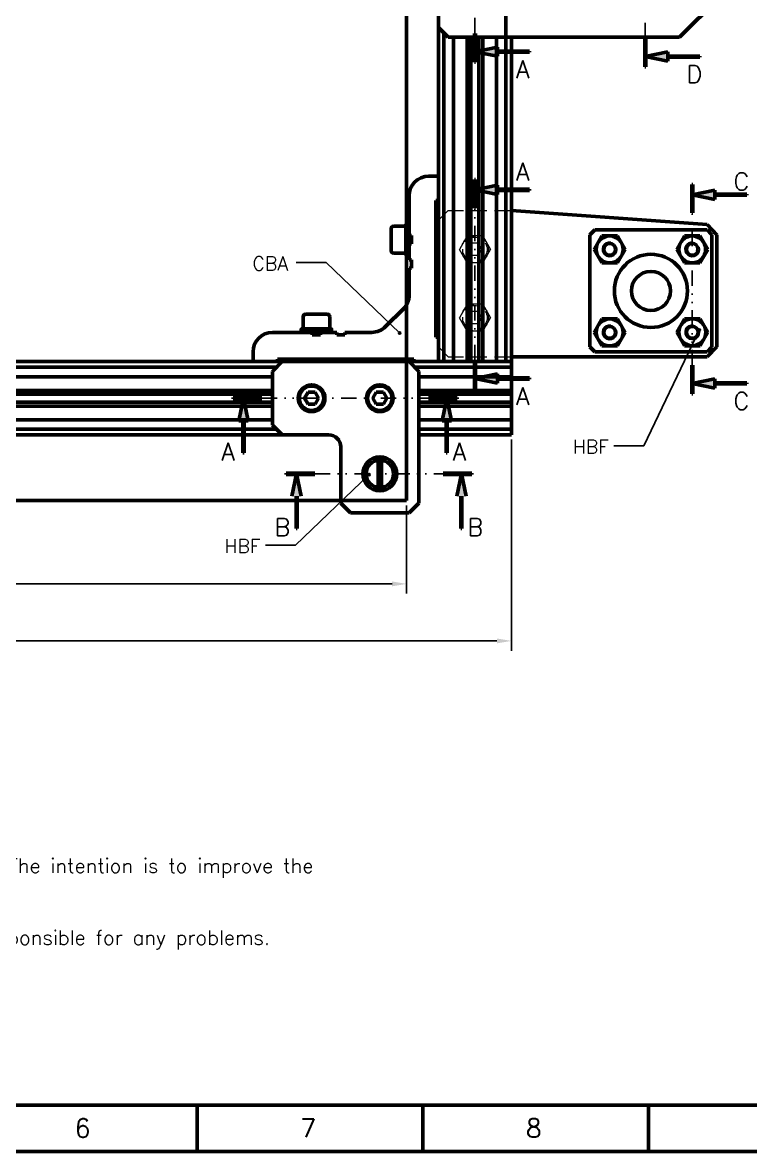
# Model space of a CAD drawing. Extents: x 20728 to 21422, y -7306 to -6812.
# Drawn here: x 20969.8 to 21119, y -7306 to -7074.6 of the extents above; entities that cross this region are included whole.
import ezdxf

# ---------------------------------------------------------------- set-up
doc = ezdxf.new("R2010")
doc.units = 0
doc.header["$PDMODE"] = 34
doc.linetypes.add('DASHED', pattern=[19.05, 12.7, -6.35])
doc.linetypes.add('DIVIDE', pattern=[31.75, 12.7, -6.35, 0, -6.35, 0, -6.35])
doc.layers.get('0').update_dxf_attribs({"lineweight": 0})
for name, color, linetype in [('Corte', 130, 'DIVIDE'), ('Cotas', 90, 'Continuous'), ('Hachura', 9, 'Continuous')]:
    doc.layers.add(name, color=color, linetype=linetype)
for name, color, linetype, lineweight in [('Fixação e Transmissão', 5, 'Continuous', 50), ('Guias', 30, 'Continuous', 50), ('Linha tracejada', 254, 'DASHED', 15), ('Perfis e Cantoneiras', 2, 'Continuous', 50), ('Peças Usinadas', 120, 'Continuous', 50)]:
    doc.layers.add(name, color=color, linetype=linetype, lineweight=lineweight)
doc.styles.get("Standard").update_dxf_attribs({"font": 'romans.shx'})
doc.dimstyles.get("Standard").update_dxf_attribs({"dimtxt": 3, "dimasz": 3, "dimexe": 2, "dimexo": 1, "dimgap": 1, "dimtad": 0, "dimtoh": 1, "dimcen": 0.09, "dimadec": 0, "dimazin": 0, "dimtfac": 1, "dimtdec": 4, "dimtofl": 0, "dimtmove": 0, "dimatfit": 3, "dimfxl": 1, "dimtolj": 1, "dimtzin": 0, "dimarcsym": 0})

# ---------------------------------------------------------------- blocks, each defined once
blk = doc.blocks.new('*D_1h')
at = {"color": 0, "linetype": 'ByBlock', "lineweight": -2}
for p, q in [((20828.53, -7173.61), (20828.53, -7191.68)), ((21048.53, -7173.61), (21048.53, -7191.68)), ((20831.53, -7189.68), (20933.46, -7189.68)), ((21045.53, -7189.68), (20943.6, -7189.68))]:
    blk.add_line(p, q, dxfattribs=at)
for points in [[(20828.53, -7189.68), (20831.53, -7190.18), (20828.53, -7189.68), (20831.53, -7189.18)], [(21048.53, -7189.68), (21045.53, -7189.18), (21048.53, -7189.68), (21045.53, -7190.18)]]:
    blk.add_solid(points, dxfattribs=at)
at = {"layer": 'Defpoints', "color": 0, "linetype": 'ByBlock', "lineweight": 0}
for p in [(20828.53, -7172.61), (21048.53, -7172.61), (20828.53, -7189.68), (21048.53, -7189.68)]:
    blk.add_point(p, dxfattribs=at)
blk = doc.blocks.new('*D_1v')
at = {"color": 0, "linetype": 'ByBlock', "lineweight": -2}
for p, q in [((20807.03, -7160.11), (20807.03, -7203.37)), ((21070.03, -7160.11), (21070.03, -7203.37)), ((20810.03, -7201.37), (20933.46, -7201.37)), ((21067.03, -7201.37), (20943.6, -7201.37))]:
    blk.add_line(p, q, dxfattribs=at)
for points in [[(20807.03, -7201.37), (20810.03, -7201.87), (20807.03, -7201.37), (20810.03, -7200.87)], [(21070.03, -7201.37), (21067.03, -7200.87), (21070.03, -7201.37), (21067.03, -7201.87)]]:
    blk.add_solid(points, dxfattribs=at)
at = {"layer": 'Defpoints', "color": 0, "linetype": 'ByBlock', "lineweight": 0}
for p in [(20807.03, -7159.11), (21070.03, -7159.11), (20807.03, -7201.37), (21070.03, -7201.37)]:
    blk.add_point(p, dxfattribs=at)

msp = doc.modelspace()

# ---------------------------------------------------------------- hatches: boundary and pattern name
at = {"layer": 'Cotas'}
h = msp.add_hatch(color=256, dxfattribs=at)
h.dxf.hatch_style = 1
h.paths.add_polyline_path([(21046.828, -7138.245, 0.2411741), (21046.935, -7138.455, 0.6113775), (21047.345, -7138.245, 1), (21046.828, -7138.245)])
h = msp.add_hatch(color=256, dxfattribs=at)
h.dxf.hatch_style = 1
h.paths.add_polyline_path([(21108.789, -7137.634, 0.2411741), (21108.682, -7137.424, 0.6113775), (21108.272, -7137.634, 1), (21108.789, -7137.634)])
h = msp.add_hatch(color=256, dxfattribs=at)
h.dxf.hatch_style = 1
h.paths.add_polyline_path([(21040.555, -7167.274, -0.2411741), (21040.663, -7167.064, -0.6113775), (21041.073, -7167.274, -1), (21040.555, -7167.274)])
at = {"layer": 'Perfis e Cantoneiras'}
h = msp.add_hatch(color=130, dxfattribs=at)
h.dxf.hatch_style = 1
h.paths.add_polyline_path([(21062.642, -7076.848), (21062.53, -7076.848), (21062.417, -7076.848), (21062.417, -7082.703), (21062.642, -7082.703), (21062.642, -7080.605), (21062.53, -7080.582), (21062.642, -7080.559), (21062.642, -7076.848)])
h = msp.add_hatch(color=130, dxfattribs=at)
h.dxf.hatch_style = 1
h.paths.add_polyline_path([(21097.582, -7077.848), (21097.47, -7077.848), (21097.357, -7077.848), (21097.357, -7083.703), (21097.582, -7083.703), (21097.582, -7081.605), (21097.47, -7081.582), (21097.582, -7081.559), (21097.582, -7077.848)])
h = msp.add_hatch(color=130, dxfattribs=at)
h.dxf.hatch_style = 1
h.paths.add_polyline_path([(21067.143, -7079.632), (21062.53, -7080.582), (21067.143, -7081.533), (21067.143, -7080.582), (21067.143, -7079.632)])
h = msp.add_hatch(color=130, dxfattribs=at)
h.dxf.hatch_style = 1
h.paths.add_polyline_path([(21073.718, -7080.47), (21067.143, -7080.47), (21067.143, -7080.695), (21073.718, -7080.695), (21073.718, -7080.47)])
h = msp.add_hatch(color=130, dxfattribs=at)
h.dxf.hatch_style = 1
h.paths.add_polyline_path([(21102.083, -7080.632), (21097.47, -7081.582), (21102.083, -7082.533), (21102.083, -7081.582), (21102.083, -7080.632)])
h = msp.add_hatch(color=130, dxfattribs=at)
h.dxf.hatch_style = 1
h.paths.add_polyline_path([(21108.658, -7081.47), (21102.083, -7081.47), (21102.083, -7081.695), (21108.658, -7081.695), (21108.658, -7081.47)])
h = msp.add_hatch(color=130, dxfattribs=at)
h.dxf.hatch_style = 1
h.paths.add_polyline_path([(21062.642, -7112.639), (21062.53, -7112.639), (21062.417, -7112.639), (21062.417, -7106.784), (21062.642, -7106.784), (21062.642, -7108.881), (21062.53, -7108.904), (21062.642, -7108.928), (21062.642, -7112.639)])
h = msp.add_hatch(color=130, dxfattribs=at)
h.dxf.hatch_style = 1
h.paths.add_polyline_path([(21067.143, -7109.855), (21062.53, -7108.904), (21067.143, -7107.954), (21067.143, -7108.904), (21067.143, -7109.855)])
h = msp.add_hatch(color=130, dxfattribs=at)
h.dxf.hatch_style = 1
h.paths.add_polyline_path([(21107.217, -7113.639), (21107.104, -7113.639), (21106.992, -7113.639), (21106.992, -7107.784), (21107.217, -7107.784), (21107.217, -7109.881), (21107.104, -7109.904), (21107.217, -7109.928), (21107.217, -7113.639)])
h = msp.add_hatch(color=130, dxfattribs=at)
h.dxf.hatch_style = 1
h.paths.add_polyline_path([(21073.718, -7109.017), (21067.143, -7109.017), (21067.143, -7108.792), (21073.718, -7108.792), (21073.718, -7109.017)])
h = msp.add_hatch(color=130, dxfattribs=at)
h.dxf.hatch_style = 1
h.paths.add_polyline_path([(21111.718, -7110.855), (21107.104, -7109.904), (21111.718, -7108.954), (21111.718, -7109.904), (21111.718, -7110.855)])
h = msp.add_hatch(color=130, dxfattribs=at)
h.dxf.hatch_style = 1
h.paths.add_polyline_path([(21118.293, -7110.017), (21111.718, -7110.017), (21111.718, -7109.792), (21118.293, -7109.792), (21118.293, -7110.017)])
h = msp.add_hatch(color=130, dxfattribs=at)
h.dxf.hatch_style = 1
h.paths.add_polyline_path([(21062.642, -7143.848), (21062.53, -7143.848), (21062.417, -7143.848), (21062.417, -7149.703), (21062.642, -7149.703), (21062.642, -7147.605), (21062.53, -7147.582), (21062.642, -7147.559), (21062.642, -7143.848)])
h = msp.add_hatch(color=130, dxfattribs=at)
h.dxf.hatch_style = 1
h.paths.add_polyline_path([(21107.217, -7144.848), (21107.104, -7144.848), (21106.992, -7144.848), (21106.992, -7150.703), (21107.217, -7150.703), (21107.217, -7148.605), (21107.104, -7148.582), (21107.217, -7148.559), (21107.217, -7144.848)])
h = msp.add_hatch(color=130, dxfattribs=at)
h.dxf.hatch_style = 1
h.paths.add_polyline_path([(21067.143, -7146.632), (21062.53, -7147.582), (21067.143, -7148.533), (21067.143, -7147.582), (21067.143, -7146.632)])
h = msp.add_hatch(color=130, dxfattribs=at)
h.dxf.hatch_style = 1
h.paths.add_polyline_path([(21073.718, -7147.47), (21067.143, -7147.47), (21067.143, -7147.695), (21073.718, -7147.695), (21073.718, -7147.47)])
h = msp.add_hatch(color=130, dxfattribs=at)
h.dxf.hatch_style = 1
h.paths.add_polyline_path([(21111.718, -7147.632), (21107.104, -7148.582), (21111.718, -7149.533), (21111.718, -7148.582), (21111.718, -7147.632)])
h = msp.add_hatch(color=130, dxfattribs=at)
h.dxf.hatch_style = 1
h.paths.add_polyline_path([(21118.293, -7148.47), (21111.718, -7148.47), (21111.718, -7148.695), (21118.293, -7148.695), (21118.293, -7148.47)])
h = msp.add_hatch(color=130, dxfattribs=at)
h.dxf.hatch_style = 1
h.paths.add_polyline_path([(21018.807, -7151.727), (21018.807, -7151.615), (21018.807, -7151.502), (21012.952, -7151.502), (21012.952, -7151.727), (21015.049, -7151.727), (21015.072, -7151.615), (21015.096, -7151.727), (21018.807, -7151.727)])
h = msp.add_hatch(color=130, dxfattribs=at)
h.dxf.hatch_style = 1
h.paths.add_polyline_path([(21016.023, -7156.228), (21015.072, -7151.615), (21014.122, -7156.228), (21015.072, -7156.228), (21016.023, -7156.228)])
h = msp.add_hatch(color=130, dxfattribs=at)
h.dxf.hatch_style = 1
h.paths.add_polyline_path([(21053.016, -7151.727), (21053.016, -7151.615), (21053.016, -7151.502), (21058.871, -7151.502), (21058.871, -7151.727), (21056.773, -7151.727), (21056.75, -7151.615), (21056.727, -7151.727), (21053.016, -7151.727)])
h = msp.add_hatch(color=130, dxfattribs=at)
h.dxf.hatch_style = 1
h.paths.add_polyline_path([(21055.799, -7156.228), (21056.75, -7151.615), (21057.701, -7156.228), (21056.75, -7156.228), (21055.799, -7156.228)])
h = msp.add_hatch(color=130, dxfattribs=at)
h.dxf.hatch_style = 1
h.paths.add_polyline_path([(21015.185, -7162.803), (21015.185, -7156.228), (21014.96, -7156.228), (21014.96, -7162.803), (21015.185, -7162.803)])
h = msp.add_hatch(color=130, dxfattribs=at)
h.dxf.hatch_style = 1
h.paths.add_polyline_path([(21056.638, -7162.803), (21056.638, -7156.228), (21056.863, -7156.228), (21056.863, -7162.803), (21056.638, -7162.803)])
h = msp.add_hatch(color=130, dxfattribs=at)
h.dxf.hatch_style = 1
h.paths.add_polyline_path([(21029.698, -7167.227), (21029.698, -7167.115), (21029.698, -7167.002), (21023.843, -7167.002), (21023.843, -7167.227), (21025.94, -7167.227), (21025.964, -7167.115), (21025.987, -7167.227), (21029.698, -7167.227)])
h = msp.add_hatch(color=130, dxfattribs=at)
h.dxf.hatch_style = 1
h.paths.add_polyline_path([(21026.914, -7171.728), (21025.964, -7167.115), (21025.013, -7171.728), (21025.964, -7171.728), (21026.914, -7171.728)])
h = msp.add_hatch(color=130, dxfattribs=at)
h.dxf.hatch_style = 1
h.paths.add_polyline_path([(21056.016, -7167.227), (21056.016, -7167.115), (21056.016, -7167.002), (21061.871, -7167.002), (21061.871, -7167.227), (21059.773, -7167.227), (21059.75, -7167.115), (21059.727, -7167.227), (21056.016, -7167.227)])
h = msp.add_hatch(color=130, dxfattribs=at)
h.dxf.hatch_style = 1
h.paths.add_polyline_path([(21058.799, -7171.728), (21059.75, -7167.115), (21060.701, -7171.728), (21059.75, -7171.728), (21058.799, -7171.728)])
h = msp.add_hatch(color=130, dxfattribs=at)
h.dxf.hatch_style = 1
h.paths.add_polyline_path([(21026.076, -7178.303), (21026.076, -7171.728), (21025.851, -7171.728), (21025.851, -7178.303), (21026.076, -7178.303)])
h = msp.add_hatch(color=130, dxfattribs=at)
h.dxf.hatch_style = 1
h.paths.add_polyline_path([(21059.638, -7178.303), (21059.638, -7171.728), (21059.863, -7171.728), (21059.863, -7178.303), (21059.638, -7178.303)])

# ---------------------------------------------------------------- linework, layer by layer
at = {"layer": 'Corte', "ltscale": 0.25}
for p, q in [((21062.53, -7076.843), (21062.53, -7045.639)), ((21097.47, -7077.843), (21097.47, -7046.639)), ((21062.53, -7143.843), (21062.53, -7112.639)), ((21107.104, -7144.868), (21107.104, -7113.639)), ((21018.823, -7151.615), (21053.016, -7151.615)), ((21029.703, -7167.115), (21056.016, -7167.115))]:
    msp.add_line(p, q, dxfattribs=at)
at = {"layer": 'Cotas'}
for p, q in [((21032.02, -7123.801), (21025.845, -7123.801)), ((21047.086, -7138.245), (21032.02, -7123.801)), ((21108.531, -7137.634), (21097.195, -7161.357)), ((21091.019, -7161.357), (21097.195, -7161.357)), ((21040.814, -7167.274), (21025.748, -7181.718)), ((21025.748, -7181.718), (21019.573, -7181.718))]:
    msp.add_line(p, q, dxfattribs=at)
for centre in [(21047.086, -7138.245), (21108.531, -7137.634), (21040.814, -7167.274)]:
    msp.add_circle(centre, 0.259, dxfattribs=at)
at = {"layer": 'Fixação e Transmissão'}
for p, q in [((21048.53, -7172.615), (21048.53, -6952.615)), ((21048.53, -6952.615), (21048.53, -7172.615)), ((21045.33, -7121.365), (21045.33, -7116.865)), ((21048.33, -7121.865), (21048.33, -7116.365)), ((21055.03, -7117.615), (21054.53, -7117.615)), ((21049.03, -7119.115), (21048.33, -7118.927)), ((21049.03, -7119.302), (21048.33, -7119.115)), ((21088.567, -7118.354), (21086.977, -7121.107)), ((21091.746, -7118.354), (21093.335, -7121.107)), ((21105.493, -7118.354), (21103.903, -7121.107)), ((21108.672, -7118.354), (21110.261, -7121.107)), ((21055.03, -7120.615), (21054.53, -7120.615)), ((21088.567, -7123.86), (21086.977, -7121.107)), ((21091.746, -7123.86), (21093.335, -7121.107)), ((21105.493, -7123.86), (21103.903, -7121.107)), ((21108.672, -7123.86), (21110.261, -7121.107)), ((21088.567, -7123.86), (21088.567, -7123.86)), ((21105.493, -7123.86), (21105.493, -7123.86)), ((21027.78, -7134.415), (21032.28, -7134.415)), ((21088.567, -7135.369), (21086.977, -7138.122)), ((21091.746, -7135.369), (21093.335, -7138.122)), ((21105.515, -7135.347), (21103.925, -7138.1)), ((21108.694, -7135.347), (21110.284, -7138.1)), ((21027.28, -7137.415), (21032.78, -7137.415)), ((21029.842, -7138.115), (21030.03, -7137.415)), ((21030.03, -7138.115), (21030.217, -7137.415)), ((21088.567, -7140.875), (21086.977, -7138.122)), ((21091.746, -7140.875), (21093.335, -7138.122)), ((21105.515, -7140.853), (21103.925, -7138.1)), ((21108.694, -7140.853), (21110.284, -7138.1)), ((21088.567, -7140.875), (21088.567, -7140.875)), ((21105.515, -7140.853), (21105.515, -7140.853)), ((21028.53, -7144.115), (21028.53, -7143.615)), ((21031.53, -7144.115), (21031.53, -7143.615)), ((21028.308, -7150.365), (21027.587, -7151.615)), ((21028.308, -7152.864), (21027.587, -7151.615)), ((21029.751, -7150.365), (21028.308, -7150.365)), ((21029.751, -7150.365), (21030.472, -7151.615)), ((21029.751, -7152.864), (21030.472, -7151.615)), ((21042.308, -7150.365), (21041.587, -7151.615)), ((21042.308, -7152.864), (21041.587, -7151.615)), ((21043.751, -7150.365), (21042.308, -7150.365)), ((21043.751, -7150.365), (21044.472, -7151.615)), ((21043.751, -7152.864), (21044.472, -7151.615)), ((21029.751, -7152.864), (21028.308, -7152.864)), ((21043.751, -7152.864), (21042.308, -7152.864)), ((20828.53, -7172.615), (21048.53, -7172.615))]:
    msp.add_line(p, q, dxfattribs=at)
at = {"layer": 'Fixação e Transmissão', "ltscale": 0.1}
for p, q in [((21048.33, -7116.365), (21045.83, -7116.365)), ((21091.746, -7118.354), (21088.567, -7118.354)), ((21108.672, -7118.354), (21105.493, -7118.354)), ((21048.33, -7121.865), (21045.83, -7121.865)), ((21091.746, -7123.86), (21088.567, -7123.86)), ((21108.672, -7123.86), (21105.493, -7123.86)), ((21027.28, -7137.415), (21027.28, -7134.915)), ((21032.78, -7137.415), (21032.78, -7134.915)), ((21091.746, -7135.369), (21088.567, -7135.369)), ((21108.694, -7135.347), (21105.515, -7135.347)), ((21091.746, -7140.875), (21088.567, -7140.875)), ((21108.694, -7140.853), (21105.515, -7140.853)), ((21042.68, -7169.893), (21042.68, -7164.337)), ((21043.38, -7169.893), (21043.38, -7164.337))]:
    msp.add_line(p, q, dxfattribs=at)
at = {"layer": 'Fixação e Transmissão', "flags": 128}
for points in [[(21049.03, -7122.215), (21049.03, -7116.015), (21048.33, -7116.015), (21048.33, -7122.215)], [(21026.93, -7138.115), (21033.13, -7138.115), (21033.13, -7137.415), (21026.93, -7137.415)]]:
    msp.add_lwpolyline(points, close=True, dxfattribs=at)
at = {"layer": 'Fixação e Transmissão'}
for centre, radius in [((21090.156, -7121.107), 2.753), ((21090.156, -7121.107), 1.201), ((21107.082, -7121.107), 2.753), ((21107.082, -7121.107), 1.201), ((21098.619, -7129.615), 4), ((21090.156, -7138.122), 2.753), ((21107.104, -7138.1), 2.753), ((21090.156, -7138.122), 1.201), ((21107.104, -7138.1), 1.201), ((21029.03, -7151.615), 2.75), ((21029.03, -7151.615), 2.5), ((21043.03, -7151.615), 2.75), ((21043.03, -7151.615), 2.5), ((21043.03, -7167.115), 3.5), ((21043.03, -7167.115), 2.8)]:
    msp.add_circle(centre, radius, dxfattribs=at)
for centre, start, end in [((21045.83, -7116.865), 90, 180), ((21045.83, -7121.365), 180, 270), ((21027.78, -7134.915), 90, 180), ((21032.28, -7134.915), 360, 90)]:
    msp.add_arc(centre, 0.5, start, end, dxfattribs=at)
at = {"layer": 'Guias'}
for p, q in [((21087.119, -7117.115), (21086.119, -7118.115)), ((21110.119, -7117.115), (21087.119, -7117.115)), ((21111.119, -7118.115), (21110.119, -7117.115)), ((21086.119, -7118.115), (21086.119, -7141.115)), ((21111.119, -7118.115), (21111.119, -7141.115)), ((21087.119, -7142.115), (21086.119, -7141.115)), ((21110.119, -7142.115), (21087.119, -7142.115)), ((21111.119, -7141.115), (21110.119, -7142.115))]:
    msp.add_line(p, q, dxfattribs=at)
for radius in [7.5, 4]:
    msp.add_circle((21098.619, -7129.615), radius, dxfattribs=at)
at = {"layer": 'Hachura'}
for centre in [(21090.156, -7121.107), (21107.082, -7121.107), (21090.156, -7138.122), (21107.104, -7138.1)]:
    msp.add_arc(centre, 1.501, 81.34997, 18.09247, dxfattribs=at)
at = {"layer": 'Linha tracejada', "ltscale": 0.25}
for p, q in [((21057.03, -7113.115), (21055.03, -7115.115)), ((21057.03, -7113.115), (21070.03, -7113.115)), ((21060.94, -7118.362), (21059.35, -7121.115)), ((21064.119, -7118.362), (21060.94, -7118.362)), ((21061.808, -7119.865), (21061.087, -7121.115)), ((21063.251, -7119.865), (21061.808, -7119.865)), ((21063.251, -7119.865), (21063.972, -7121.115)), ((21064.119, -7118.362), (21065.709, -7121.115)), ((21060.94, -7123.868), (21059.35, -7121.115)), ((21061.808, -7122.364), (21061.087, -7121.115)), ((21063.251, -7122.364), (21061.808, -7122.364)), ((21063.251, -7122.364), (21063.972, -7121.115)), ((21064.119, -7123.868), (21065.709, -7121.115)), ((21064.119, -7123.868), (21060.94, -7123.868)), ((21060.94, -7123.868), (21060.94, -7123.868)), ((21060.94, -7132.362), (21059.35, -7135.115)), ((21064.119, -7132.362), (21060.94, -7132.362)), ((21061.808, -7133.865), (21061.087, -7135.115)), ((21063.251, -7133.865), (21061.808, -7133.865)), ((21063.251, -7133.865), (21063.972, -7135.115)), ((21064.119, -7132.362), (21065.709, -7135.115)), ((21060.94, -7137.868), (21059.35, -7135.115)), ((21061.808, -7136.364), (21061.087, -7135.115)), ((21063.251, -7136.364), (21063.972, -7135.115)), ((21064.119, -7137.868), (21065.709, -7135.115)), ((21064.119, -7137.868), (21060.94, -7137.868)), ((21060.94, -7137.868), (21060.94, -7137.868)), ((21063.251, -7136.364), (21061.808, -7136.364)), ((21057.03, -7143.115), (21055.03, -7141.115)), ((21057.03, -7143.115), (21070.03, -7143.115))]:
    msp.add_line(p, q, dxfattribs=at)
at = {"layer": 'Linha tracejada'}
for p, q in [((21055.03, -7118.115), (21054.53, -7118.115)), ((21055.03, -7120.115), (21054.53, -7120.115)), ((21029.03, -7144.115), (21029.03, -7143.615)), ((21031.03, -7144.115), (21031.03, -7143.615))]:
    msp.add_line(p, q, dxfattribs=at)
at = {"layer": 'Linha tracejada', "ltscale": 0.25}
for centre, radius in [((21062.53, -7121.115), 2.753), ((21062.53, -7121.115), 2.75), ((21062.53, -7121.115), 2.5), ((21062.53, -7135.115), 2.753), ((21062.53, -7135.115), 2.75), ((21062.53, -7135.115), 2.5)]:
    msp.add_circle(centre, radius, dxfattribs=at)
at = {"layer": 'Perfis e Cantoneiras', "color": 130}
for p, q in [((21062.417, -7082.703), (21062.417, -7076.848)), ((21062.642, -7082.703), (21062.642, -7076.848)), ((21097.357, -7083.703), (21097.357, -7077.848)), ((21097.582, -7083.703), (21097.582, -7077.848)), ((21062.53, -7080.582), (21067.143, -7079.632)), ((21062.53, -7080.582), (21067.143, -7081.533)), ((21067.143, -7079.632), (21067.143, -7081.533)), ((21067.143, -7080.47), (21073.718, -7080.47)), ((21067.143, -7080.695), (21067.143, -7080.47)), ((21067.143, -7080.695), (21073.718, -7080.695)), ((21073.718, -7080.695), (21073.718, -7080.47)), ((21097.47, -7081.582), (21102.083, -7080.632)), ((21102.083, -7080.632), (21102.083, -7082.533)), ((21062.417, -7082.703), (21062.642, -7082.703)), ((21097.47, -7081.582), (21102.083, -7082.533)), ((21102.083, -7081.47), (21108.658, -7081.47)), ((21102.083, -7081.695), (21102.083, -7081.47)), ((21102.083, -7081.695), (21108.658, -7081.695)), ((21108.658, -7081.695), (21108.658, -7081.47)), ((21097.357, -7083.703), (21097.582, -7083.703)), ((21062.417, -7106.784), (21062.417, -7112.639)), ((21062.417, -7106.784), (21062.642, -7106.784)), ((21062.53, -7108.904), (21067.143, -7107.954)), ((21062.642, -7106.784), (21062.642, -7112.639)), ((21067.143, -7109.855), (21067.143, -7107.954)), ((21106.992, -7107.784), (21106.992, -7113.639)), ((21106.992, -7107.784), (21107.217, -7107.784)), ((21107.217, -7107.784), (21107.217, -7113.639)), ((21062.53, -7108.904), (21067.143, -7109.855)), ((21067.143, -7108.792), (21073.718, -7108.792)), ((21067.143, -7108.792), (21067.143, -7109.017)), ((21067.143, -7109.017), (21073.718, -7109.017)), ((21073.718, -7108.792), (21073.718, -7109.017)), ((21107.104, -7109.904), (21111.718, -7108.954)), ((21107.104, -7109.904), (21111.718, -7110.855)), ((21111.718, -7110.855), (21111.718, -7108.954)), ((21111.718, -7109.792), (21118.293, -7109.792)), ((21111.718, -7109.792), (21111.718, -7110.017)), ((21111.718, -7110.017), (21118.293, -7110.017)), ((21118.293, -7109.792), (21118.293, -7110.017)), ((21062.417, -7112.639), (21062.642, -7112.639)), ((21106.992, -7113.639), (21107.217, -7113.639)), ((21062.417, -7149.703), (21062.417, -7143.848)), ((21062.642, -7149.703), (21062.642, -7143.848)), ((21106.992, -7150.703), (21106.992, -7144.848)), ((21107.217, -7150.703), (21107.217, -7144.848)), ((21062.53, -7147.582), (21067.143, -7146.632)), ((21062.53, -7147.582), (21067.143, -7148.533)), ((21067.143, -7146.632), (21067.143, -7148.533)), ((21067.143, -7147.47), (21073.718, -7147.47)), ((21067.143, -7147.695), (21067.143, -7147.47)), ((21067.143, -7147.695), (21073.718, -7147.695)), ((21073.718, -7147.695), (21073.718, -7147.47)), ((21107.104, -7148.582), (21111.718, -7147.632)), ((21111.718, -7147.632), (21111.718, -7149.533)), ((21062.417, -7149.703), (21062.642, -7149.703)), ((21107.104, -7148.582), (21111.718, -7149.533)), ((21111.718, -7148.47), (21118.293, -7148.47)), ((21111.718, -7148.695), (21111.718, -7148.47)), ((21111.718, -7148.695), (21118.293, -7148.695)), ((21118.293, -7148.695), (21118.293, -7148.47)), ((21012.952, -7151.502), (21018.807, -7151.502)), ((21012.952, -7151.502), (21012.952, -7151.727)), ((21012.952, -7151.727), (21018.807, -7151.727)), ((21015.072, -7151.615), (21014.122, -7156.228)), ((21015.072, -7151.615), (21016.023, -7156.228)), ((21058.871, -7151.502), (21053.016, -7151.502)), ((21053.016, -7151.502), (21053.016, -7151.727)), ((21058.871, -7151.727), (21053.016, -7151.727)), ((21056.75, -7151.615), (21055.799, -7156.228)), ((21056.75, -7151.615), (21057.701, -7156.228)), ((21058.871, -7151.502), (21058.871, -7151.727)), ((21106.992, -7150.703), (21107.217, -7150.703)), ((21016.023, -7156.228), (21014.122, -7156.228)), ((21014.96, -7156.228), (21014.96, -7162.803)), ((21014.96, -7156.228), (21015.185, -7156.228)), ((21015.185, -7156.228), (21015.185, -7162.803)), ((21055.799, -7156.228), (21057.701, -7156.228)), ((21056.638, -7156.228), (21056.638, -7162.803)), ((21056.863, -7156.228), (21056.638, -7156.228)), ((21056.863, -7156.228), (21056.863, -7162.803)), ((21014.96, -7162.803), (21015.185, -7162.803)), ((21056.863, -7162.803), (21056.638, -7162.803)), ((21023.843, -7167.002), (21029.698, -7167.002)), ((21023.843, -7167.002), (21023.843, -7167.227)), ((21023.843, -7167.227), (21029.698, -7167.227)), ((21025.964, -7167.115), (21025.013, -7171.728)), ((21025.964, -7167.115), (21026.914, -7171.728)), ((21061.871, -7167.002), (21056.016, -7167.002)), ((21056.016, -7167.002), (21056.016, -7167.227)), ((21061.871, -7167.227), (21056.016, -7167.227)), ((21059.75, -7167.115), (21058.799, -7171.728)), ((21059.75, -7167.115), (21060.701, -7171.728)), ((21061.871, -7167.002), (21061.871, -7167.227)), ((21025.851, -7171.728), (21025.851, -7178.303)), ((21026.076, -7171.728), (21026.076, -7178.303)), ((21059.638, -7171.728), (21059.638, -7178.303)), ((21059.863, -7171.728), (21059.863, -7178.303)), ((21025.851, -7178.303), (21026.076, -7178.303)), ((21059.863, -7178.303), (21059.638, -7178.303))]:
    msp.add_line(p, q, dxfattribs=at)
at = {"layer": 'Perfis e Cantoneiras', "color": 30}
for p, q in [((21055.03, -7106.115), (21053.03, -7106.115)), ((21055.03, -7111.115), (21055.03, -7106.115)), ((21049.03, -7110.115), (21049.03, -7118.265)), ((21054.53, -7139.115), (21054.53, -7111.115)), ((21054.53, -7111.115), (21055.03, -7111.115)), ((21049.53, -7118.265), (21049.03, -7118.265)), ((21049.03, -7119.965), (21049.53, -7119.965)), ((21049.03, -7119.965), (21049.03, -7123.265)), ((21049.53, -7119.965), (21049.53, -7118.265)), ((21049.53, -7123.265), (21049.03, -7123.265)), ((21049.53, -7124.965), (21049.53, -7123.265)), ((21049.03, -7124.965), (21049.53, -7124.965)), ((21049.03, -7124.965), (21049.03, -7130.458)), ((21044.201, -7136.943), (21047.858, -7133.286)), ((21021.03, -7138.115), (21029.18, -7138.115)), ((21029.18, -7138.615), (21029.18, -7138.115)), ((21030.88, -7138.615), (21029.18, -7138.615)), ((21030.88, -7138.115), (21030.88, -7138.615)), ((21030.88, -7138.115), (21034.18, -7138.115)), ((21034.18, -7138.615), (21034.18, -7138.115)), ((21035.88, -7138.615), (21034.18, -7138.615)), ((21035.88, -7138.115), (21035.88, -7138.615)), ((21035.88, -7138.115), (21041.373, -7138.115)), ((21055.03, -7139.115), (21054.53, -7139.115)), ((21055.03, -7144.115), (21055.03, -7139.115)), ((21017.03, -7144.115), (21017.03, -7142.115)), ((21022.03, -7144.115), (21017.03, -7144.115)), ((21050.03, -7143.615), (21022.03, -7143.615)), ((21022.03, -7143.615), (21022.03, -7144.115)), ((21050.03, -7144.115), (21050.03, -7143.615)), ((21055.03, -7144.115), (21050.03, -7144.115))]:
    msp.add_line(p, q, dxfattribs=at)
for centre, start, end in [((21053.03, -7110.115), 90, 180), ((21045.03, -7130.458), 315, 360), ((21021.03, -7142.115), 90, 180), ((21041.373, -7134.115), 270, 315)]:
    msp.add_arc(centre, 4, start, end, dxfattribs=at)
at = {"layer": 'Peças Usinadas', "color": 2}
for p, q in [((21068.896, -7143.115), (21068.896, -6982.115)), ((21055.03, -7075.615), (21055.03, -7144.115)), ((21056.163, -7142.249), (21056.163, -7076.749)), ((21058.13, -7143.115), (21058.13, -7077.615)), ((21060.93, -7143.115), (21060.93, -7077.615)), ((21061.705, -7143.115), (21061.705, -7077.615)), ((21063.355, -7143.115), (21063.355, -7077.615)), ((21064.13, -7143.115), (21064.13, -7077.615)), ((21066.93, -7143.115), (21066.93, -7077.615)), ((21070.03, -7077.615), (21070.03, -7113.115)), ((21070.03, -7113.115), (21070.03, -7159.115)), ((21056.163, -7144.115), (21056.163, -7142.249)), ((21058.13, -7144.115), (21058.13, -7143.115)), ((21060.93, -7144.115), (21060.93, -7143.115)), ((21061.705, -7144.115), (21061.705, -7143.115)), ((21063.355, -7144.115), (21063.355, -7143.115)), ((21064.13, -7144.115), (21064.13, -7143.115)), ((21066.93, -7144.115), (21066.93, -7143.115)), ((21068.896, -7144.115), (21068.896, -7143.115)), ((20854.03, -7144.115), (21023.03, -7144.115)), ((20855.163, -7145.249), (21021.896, -7145.249)), ((21049.03, -7144.115), (21070.03, -7144.115)), ((21050.163, -7145.249), (21070.03, -7145.249)), ((20856.03, -7147.215), (21021.03, -7147.215)), ((21051.03, -7147.215), (21070.03, -7147.215)), ((20856.03, -7150.015), (21021.03, -7150.015)), ((21051.03, -7150.015), (21070.03, -7150.015)), ((20856.03, -7150.79), (21021.03, -7150.79)), ((20856.03, -7152.44), (21021.03, -7152.44)), ((21051.03, -7150.79), (21070.03, -7150.79)), ((21051.03, -7152.44), (21070.03, -7152.44)), ((20856.03, -7153.215), (21021.03, -7153.215)), ((21051.03, -7153.215), (21070.03, -7153.215)), ((20856.03, -7156.015), (21021.03, -7156.015)), ((21051.03, -7156.015), (21070.03, -7156.015)), ((20854.03, -7159.115), (21023.03, -7159.115)), ((20855.163, -7157.981), (21021.896, -7157.981)), ((21051.03, -7157.981), (21070.03, -7157.981)), ((21051.03, -7159.115), (21070.03, -7159.115))]:
    msp.add_line(p, q, dxfattribs=at)
at = {"layer": 'Peças Usinadas'}
for p, q in [((21055.03, -7049.615), (21055.03, -7075.615)), ((21112.47, -7069.615), (21104.47, -7077.615)), ((21055.03, -7075.615), (21057.03, -7077.615)), ((21110.124, -7115.973), (21070.03, -7113.115)), ((21112.119, -7118.115), (21110.124, -7115.973)), ((21112.119, -7141.115), (21112.119, -7118.115)), ((21110.119, -7143.115), (21070.03, -7143.115)), ((21112.119, -7141.115), (21110.119, -7143.115)), ((21023.03, -7144.115), (21021.03, -7146.115)), ((21051.03, -7146.115), (21049.03, -7144.115)), ((21021.03, -7157.115), (21023.03, -7159.115)), ((21037.03, -7175.115), (21035.03, -7173.115)), ((21051.03, -7173.115), (21049.03, -7175.115)), ((21005.603, -7296.563), (21005.603, -7306.013)), ((21051.864, -7296.563), (21051.864, -7306.013)), ((21098.124, -7296.563), (21098.124, -7306.013))]:
    msp.add_line(p, q, dxfattribs=at)
at = {"layer": 'Peças Usinadas', "ltscale": 0.1}
for p, q in [((21104.47, -7077.615), (21057.03, -7077.615)), ((21023.03, -7144.115), (21049.03, -7144.115)), ((21021.03, -7157.115), (21021.03, -7146.115)), ((21051.03, -7173.115), (21051.03, -7146.115)), ((21023.03, -7159.115), (21032.53, -7159.115)), ((21035.03, -7173.115), (21035.03, -7161.615)), ((21049.03, -7175.115), (21037.03, -7175.115))]:
    msp.add_line(p, q, dxfattribs=at)
at = {"layer": 'Peças Usinadas', "flags": 128}
for points in [[(20728.041, -7306.013), (21421.947, -7306.013), (21421.947, -6811.91), (20728.041, -6811.91)], [(20737.491, -7296.563), (21412.497, -7296.563), (21412.497, -6821.36), (20737.491, -6821.36)]]:
    msp.add_lwpolyline(points, close=True, dxfattribs=at)
at = {"layer": 'Peças Usinadas'}
msp.add_arc((21032.53, -7161.615), 2.5, 360, 90, dxfattribs=at)

# ---------------------------------------------------------------- texts
at = {"layer": 'Cotas'}
for s, height, p in [('CBA', 2.835, (21016.911, -7125.417)), ('HBF', 2.835, (21082.585, -7162.972)), ('HBF', 2.835, (21011.139, -7183.334)), ('6', 3.78, (20980.459, -7303.105)), ('7', 3.78, (21026.719, -7303.105)), ('8', 3.78, (21072.98, -7303.105))]:
    msp.add_text(s, height=height, dxfattribs=at).set_placement(p)
at = {"layer": 'Cotas', "color": 1}
for s, p in [('- The representation of the center and some dashed lines were hidden on purpose.  The intention is to improve the', (20791.077, -7248.939)), ('- This project is a prototype so it may have flaws. Build responsibly.  We are not responsible for any problems.', (20791.077, -7263.657))]:
    msp.add_text(s, height=2.953125, dxfattribs=at).set_placement(p)
at = {"layer": 'Perfis e Cantoneiras', "color": 130}
for s, p in [('A', (21070.969, -7085.986)), ('D', (21105.909, -7086.986)), ('A', (21070.969, -7106.986)), ('C', (21115.544, -7108.986)), ('A', (21070.969, -7152.986)), ('C', (21115.544, -7153.986)), ('A', (21010.542, -7164.349)), ('A', (21057.973, -7164.349)), ('B', (21021.434, -7179.849)), ('B', (21060.973, -7179.849))]:
    msp.add_text(s, height=3.6, dxfattribs=at).set_placement(p)

# ---------------------------------------------------------------- dimensions: what is measured, and where the dimension line sits
at = {"layer": 'Cotas'}
dim = msp.add_linear_dim(base=(21070.03, -7201.373), p1=(20807.03, -7159.115), p2=(21070.03, -7159.115), angle=0.00001, dimstyle='Standard', override={"dimscale": 1, "dimpost": '<>'}, dxfattribs=at)
dim.commit()
dim.dimension.update_dxf_attribs({"geometry": '*D_1v', "text_midpoint": (20938.53, -7201.373)})
dim = msp.add_linear_dim(base=(21048.53, -7189.679), p1=(20828.53, -7172.615), p2=(21048.53, -7172.615), angle=0.00001, dimstyle='Standard', override={"dimscale": 1, "dimpost": '<>'}, dxfattribs=at)
dim.commit()
dim.dimension.update_dxf_attribs({"geometry": '*D_1h', "text_midpoint": (20938.53, -7189.679), "dimtype": 160})

doc.saveas('drawing.dxf')
